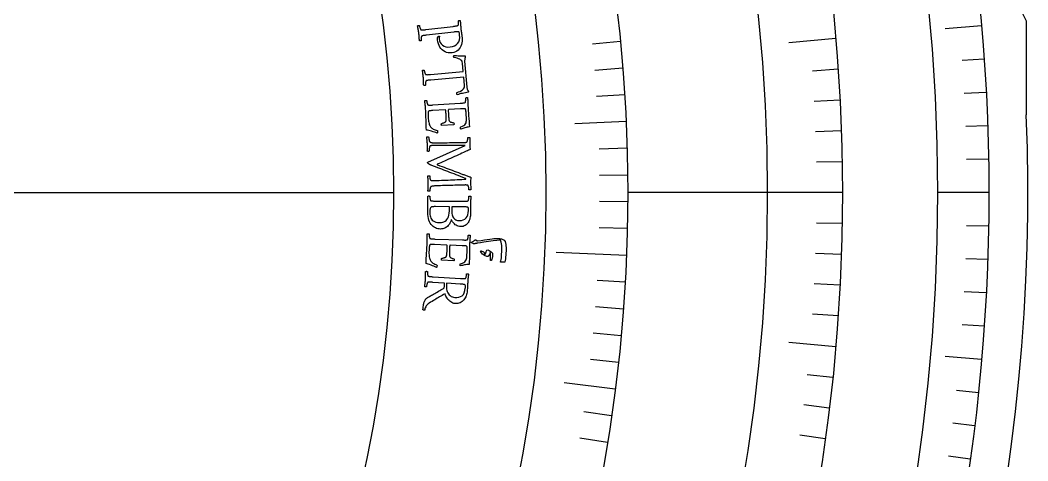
# Model space of a CAD drawing. Header units: millimetres. Extents: x -65 to 65, y -65 to 75.
# Drawn here: x 31.44 to 65, y -8.92 to 5.74 of the extents above; entities that cross this region are included whole.
import ezdxf

# ---------------------------------------------------------------- set-up
doc = ezdxf.new("R2010")
doc.units = ezdxf.units.MM
for name, color, linetype in [('CUT_OUTER', 1, 'Continuous'), ('ENGRAVE', 7, 'Continuous'), ('ENGRAVE_FINE', 8, 'Continuous'), ('TEXT', 5, 'Continuous')]:
    doc.layers.add(name, color=color, linetype=linetype)

msp = doc.modelspace()

# ---------------------------------------------------------------- linework, layer by layer
at = {"layer": 'CUT_OUTER'}
msp.add_lwpolyline([(64.7032, 6.2017), (64.9464, 5.7147), (64.9478, 5.7115), (64.948, 5.7081), (64.948, 2.5918)], dxfattribs=at)
msp.add_arc((-0.0001, -0.0002), 64.9998, 178.916906, 2.285404, dxfattribs=at)
at = {"layer": 'ENGRAVE'}
for points in [[(63.4576, 5.5518), (62.2435, 5.4456)], [(58.6012, 5.1269), (57.0341, 4.9898)], [(51.6207, 2.3675), (49.9065, 2.2889)], [(-43.875, 0), (43.875, 0)], [(58.825, 0), (51.675, 0)], [(63.7, 0), (61.9938, 0)], [(51.6328, -2.0889), (49.2947, -1.9943)], [(58.6012, -5.1269), (57.0341, -4.9898)], [(63.4576, -5.5518), (62.2435, -5.4456)], [(51.2592, -6.5423), (49.557, -6.3251)]]:
    msp.add_lwpolyline(points, dxfattribs=at)
for radius in [63.7, 63.7, 61.9938, 58.825, 58.825, 56.3225, 51.675, 51.675, 48.945, 43.875, 43.875]:
    msp.add_circle((0, 0), radius, dxfattribs=at)
at = {"layer": 'ENGRAVE_FINE'}
for points in [[(51.4297, 5.0288), (50.4982, 4.9377)], [(63.5448, 4.4435), (62.8154, 4.3925)], [(51.5086, 4.1434), (50.5756, 4.0683)], [(58.6817, 4.1034), (57.8258, 4.0436)], [(51.5723, 3.2562), (50.6382, 3.1972)], [(58.7444, 3.0787), (57.8876, 3.0338)], [(63.6127, 3.3338), (62.8825, 3.2955)], [(58.7892, 2.053), (57.9317, 2.023)], [(63.6612, 2.2231), (62.9304, 2.1976)], [(51.6539, 1.4776), (50.7183, 1.4508)], [(58.816, 1.0266), (57.9582, 1.0117)], [(63.6903, 1.1117), (62.9592, 1.099)], [(51.6717, 0.5867), (50.7357, 0.5761)], [(51.6741, -0.3048), (50.7381, -0.2993)], [(51.6611, -1.1967), (50.7254, -1.1751)], [(58.816, -1.0266), (57.9582, -1.0117)], [(63.6903, -1.1117), (62.9592, -1.099)], [(58.7892, -2.053), (57.9317, -2.023)], [(63.6612, -2.2231), (62.9304, -2.1976)], [(51.589, -2.9809), (50.6545, -2.9269)], [(58.7444, -3.0787), (57.8876, -3.0338)], [(63.6127, -3.3338), (62.8825, -3.2955)], [(51.5297, -3.8725), (50.5963, -3.8023)], [(58.6817, -4.1034), (57.8258, -4.0436)], [(51.455, -4.7634), (50.523, -4.6772)], [(63.5448, -4.4435), (62.8154, -4.3925)], [(51.3648, -5.6535), (50.4344, -5.5511)], [(58.5028, -6.1489), (57.6495, -6.0592)], [(63.351, -6.6585), (62.6238, -6.582)], [(51.1381, -7.4297), (50.2118, -7.2952)], [(58.3865, -7.169), (57.5349, -7.0644)], [(63.2252, -7.7631), (62.4994, -7.674)], [(51.0016, -8.3154), (50.0778, -8.1648)], [(58.2525, -8.1869), (57.4029, -8.0674)], [(63.0801, -8.8653), (62.3559, -8.7636)]]:
    msp.add_lwpolyline(points, dxfattribs=at)
at = {"layer": 'TEXT'}
for points in [[(45.8204, 4.6514), (45.7574, 4.6488), (45.6976, 4.6541), (45.641, 4.6672), (45.5876, 4.6881), (45.5382, 4.7161), (45.4937, 4.7505), (45.454, 4.7914), (45.4191, 4.8387), (45.3896, 4.8917), (45.3664, 4.9496), (45.3493, 5.0124), (45.3384, 5.0802), (45.3376, 5.0897), (45.3372, 5.1007), (45.3372, 5.1131), (45.3376, 5.1269), (45.3385, 5.1407), (45.3401, 5.1533), (45.3424, 5.1646), (45.3455, 5.1745), (45.3478, 5.1775), (45.351, 5.1818), (45.355, 5.1873), (45.3599, 5.194), (45.3657, 5.2005), (45.3727, 5.2054), (45.3808, 5.2089), (45.3901, 5.2108), (45.3957, 5.2107), (45.3997, 5.2091), (45.4018, 5.2059), (45.4023, 5.201), (45.401, 5.1918), (45.3997, 5.1824), (45.3982, 5.1726), (45.3967, 5.1625), (45.3955, 5.1521), (45.395, 5.1412), (45.3952, 5.1298), (45.3962, 5.1179), (45.4086, 5.0562), (45.4311, 5.0009), (45.4638, 4.952), (45.5067, 4.9094), (45.5587, 4.8759), (45.6186, 4.8544), (45.6865, 4.8448), (45.7624, 4.8473), (45.8378, 4.8609), (45.904, 4.8848), (45.9611, 4.919), (46.009, 4.9636), (46.0457, 5.0185), (46.069, 5.0836), (46.0789, 5.1588), (46.0754, 5.2442), (46.074, 5.2556), (46.072, 5.2696), (46.0694, 5.2861), (46.0662, 5.3054), (46.0621, 5.3236), (46.0569, 5.3374), (46.0506, 5.3466), (46.0431, 5.3513), (46.0311, 5.3539), (46.0158, 5.3552), (45.9972, 5.3551), (45.9753, 5.3536), (45.9516, 5.3513), (45.9279, 5.3489), (45.904, 5.3463), (45.88, 5.3436), (44.9703, 5.2377), (44.9467, 5.2348), (44.9239, 5.232), (44.9019, 5.2291), (44.8808, 5.2261), (44.8611, 5.2228), (44.8434, 5.2188), (44.8277, 5.214), (44.8141, 5.2085), (44.8092, 5.2041), (44.805, 5.1964), (44.8014, 5.1855), (44.7984, 5.1715), (44.7962, 5.1556), (44.7947, 5.1394), (44.7938, 5.1229), (44.7938, 5.106), (44.7941, 5.0903), (44.7945, 5.0773), (44.7951, 5.0668), (44.7958, 5.059), (44.7909, 5.0555), (44.7843, 5.0525), (44.776, 5.05), (44.766, 5.048), (44.7559, 5.0469), (44.7473, 5.0472), (44.7401, 5.0489), (44.7345, 5.0521), (44.733, 5.0845), (44.7314, 5.1162), (44.7297, 5.1473), (44.7279, 5.1776), (44.7259, 5.2078), (44.7234, 5.2383), (44.7203, 5.2692), (44.7169, 5.3004), (44.713, 5.3308), (44.7088, 5.3613), (44.7041, 5.3918), (44.6989, 5.4224), (44.6934, 5.4533), (44.6877, 5.4845), (44.6818, 5.5161), (44.6757, 5.5482), (44.6804, 5.5525), (44.687, 5.5559), (44.6953, 5.5582), (44.7054, 5.5595), (44.7156, 5.5599), (44.7242, 5.5594), (44.7313, 5.558), (44.7369, 5.5558), (44.7381, 5.548), (44.74, 5.5377), (44.7426, 5.5249), (44.7459, 5.5095), (44.75, 5.4931), (44.7546, 5.4771), (44.7599, 5.4613), (44.7659, 5.446), (44.7721, 5.4326), (44.7781, 5.423), (44.784, 5.417), (44.7897, 5.4147), (44.8042, 5.4125), (44.8205, 5.4116), (44.8387, 5.4118), (44.8586, 5.4131), (44.8798, 5.4152), (44.9019, 5.4175), (44.9247, 5.4201), (44.9483, 5.4228), (45.8598, 5.5328), (45.8835, 5.5357), (45.9065, 5.5387), (45.9288, 5.5418), (45.9504, 5.5449), (45.9705, 5.5484), (45.9885, 5.5526), (46.0044, 5.5575), (46.018, 5.5632), (46.0238, 5.567), (46.0283, 5.5744), (46.0315, 5.5854), (46.0335, 5.6002), (46.0346, 5.6169), (46.0352, 5.6338), (46.0354, 5.6509), (46.0351, 5.6683), (46.0346, 5.6844), (46.034, 5.6979), (46.0333, 5.7086), (46.0325, 5.7167), (46.0373, 5.7203), (46.0438, 5.7234), (46.0521, 5.7261), (46.0621, 5.7283), (46.0722, 5.7295), (46.0808, 5.7292), (46.088, 5.7274), (46.0937, 5.7243), (46.0966, 5.6908), (46.0994, 5.6578), (46.1019, 5.6251), (46.1042, 5.5929), (46.1066, 5.561), (46.1094, 5.5292), (46.1126, 5.4976), (46.1161, 5.4663), (46.1201, 5.4333), (46.1246, 5.399), (46.1294, 5.3635), (46.1346, 5.3268), (46.14, 5.2882), (46.1455, 5.2468), (46.1509, 5.2028), (46.1562, 5.156), (46.1598, 5.0982), (46.1576, 5.041), (46.1496, 4.9845), (46.1357, 4.9286), (46.1161, 4.8753), (46.0909, 4.8262), (46.0601, 4.7814), (46.0237, 4.7408), (45.9816, 4.7064), (45.9336, 4.6801), (45.8799, 4.6618), (45.8204, 4.6514)], [(46.3146, 3.5141), (46.3164, 3.4997), (46.3197, 3.4834), (46.3245, 3.4653), (46.3308, 3.4453), (46.3377, 3.4258), (46.344, 3.409), (46.3498, 3.3951), (46.3552, 3.3839), (46.3597, 3.3759), (46.3629, 3.3692), (46.365, 3.3638), (46.3658, 3.3598), (46.3658, 3.3563), (46.3652, 3.3524), (46.3642, 3.3482), (46.3625, 3.3438), (46.314, 3.3344), (46.2662, 3.3247), (46.2194, 3.3146), (46.1733, 3.3042), (46.1282, 3.2935), (46.0839, 3.2824), (46.0404, 3.271), (45.9978, 3.2592), (45.9953, 3.2617), (45.9924, 3.265), (45.9892, 3.2691), (45.9857, 3.274), (45.9825, 3.2797), (45.9804, 3.286), (45.9794, 3.2929), (45.9794, 3.3004), (45.9793, 3.3116), (45.9807, 3.3207), (45.9836, 3.3276), (45.9881, 3.3324), (46.0408, 3.3493), (46.0886, 3.3695), (46.1315, 3.393), (46.1694, 3.4198), (46.2, 3.4499), (46.2209, 3.4833), (46.2322, 3.5199), (46.2338, 3.5598), (46.2116, 3.8375), (45.119, 3.7468), (45.0953, 3.7447), (45.0724, 3.7426), (45.0503, 3.7404), (45.0291, 3.7382), (45.0093, 3.7355), (44.9915, 3.7321), (44.9757, 3.7278), (44.9619, 3.7227), (44.9569, 3.7185), (44.9524, 3.711), (44.9484, 3.7002), (44.945, 3.6863), (44.9423, 3.6705), (44.9402, 3.6543), (44.9388, 3.6379), (44.9382, 3.621), (44.938, 3.6053), (44.938, 3.5923), (44.9382, 3.5818), (44.9386, 3.574), (44.9337, 3.5706), (44.927, 3.5678), (44.9186, 3.5656), (44.9085, 3.5639), (44.8984, 3.5632), (44.8898, 3.5638), (44.8827, 3.5657), (44.8772, 3.5691), (44.8767, 3.6015), (44.8762, 3.6333), (44.8755, 3.6643), (44.8748, 3.6947), (44.8737, 3.7249), (44.8722, 3.7555), (44.8702, 3.7865), (44.8678, 3.8178), (44.8649, 3.8484), (44.8617, 3.8792), (44.8579, 3.9102), (44.8538, 3.9415), (44.8493, 3.973), (44.8446, 4.0047), (44.8397, 4.0367), (44.8346, 4.069), (44.8395, 4.0732), (44.8461, 4.0763), (44.8545, 4.0784), (44.8646, 4.0794), (44.8749, 4.0794), (44.8835, 4.0786), (44.8906, 4.077), (44.896, 4.0746), (44.8969, 4.0667), (44.8985, 4.0561), (44.9008, 4.0429), (44.9036, 4.027), (44.9072, 4.01), (44.9113, 3.9934), (44.9161, 3.9773), (44.9216, 3.9617), (44.9273, 3.9481), (44.933, 3.9383), (44.9387, 3.9321), (44.9443, 3.9297), (44.9588, 3.927), (44.9751, 3.9255), (44.9932, 3.9251), (45.0131, 3.9258), (45.0344, 3.9272), (45.0565, 3.9288), (45.0794, 3.9306), (45.1032, 3.9326), (46.1954, 4.0278), (46.17, 4.3098), (46.1616, 4.3487), (46.1443, 4.3829), (46.118, 4.4123), (46.0827, 4.4368), (46.0408, 4.457), (45.9946, 4.4733), (45.944, 4.4858), (45.8891, 4.4945), (45.8839, 4.4985), (45.8798, 4.5048), (45.8769, 4.5135), (45.8751, 4.5245), (45.8738, 4.5319), (45.8737, 4.5387), (45.8748, 4.5449), (45.877, 4.5505), (45.8796, 4.5555), (45.8821, 4.5597), (45.8844, 4.5633), (45.8865, 4.5661), (45.9305, 4.5617), (45.9752, 4.558), (46.0207, 4.5549), (46.067, 4.5525), (46.1141, 4.5505), (46.162, 4.5489), (46.2106, 4.5476), (46.2601, 4.5466), (46.2624, 4.5409), (46.2637, 4.5346), (46.2642, 4.5275), (46.2638, 4.5199), (46.2628, 4.5123), (46.2616, 4.5055), (46.2602, 4.4996), (46.2585, 4.4944), (46.2552, 4.4829), (46.2519, 4.4692), (46.2486, 4.4534), (46.2454, 4.4355), (46.2428, 4.4172), (46.2413, 4.4003), (46.2409, 4.3848), (46.2416, 4.3707)], [(46.3485, 2.896), (46.3539, 2.8166), (46.3601, 2.7333), (46.3672, 2.6461), (46.3752, 2.555), (46.3831, 2.4624), (46.3899, 2.3709), (46.3957, 2.2805), (46.4004, 2.1912), (46.3609, 2.1832), (46.323, 2.1746), (46.2868, 2.1651), (46.2523, 2.155), (46.2183, 2.1445), (46.1838, 2.1344), (46.1487, 2.1245), (46.1131, 2.1149), (46.1079, 2.1212), (46.1041, 2.1296), (46.1016, 2.14), (46.1003, 2.1524), (46.1007, 2.1652), (46.1031, 2.1749), (46.1076, 2.1812), (46.1142, 2.1844), (46.1723, 2.2069), (46.2183, 2.2325), (46.2523, 2.2612), (46.2743, 2.2931), (46.288, 2.3278), (46.2971, 2.3651), (46.3017, 2.4049), (46.3016, 2.4474), (46.2913, 2.6358), (46.2908, 2.644), (46.2899, 2.6549), (46.2888, 2.6686), (46.2874, 2.6851), (46.2856, 2.7027), (46.2834, 2.7198), (46.2809, 2.7362), (46.2779, 2.7521), (46.2745, 2.7659), (46.2704, 2.7764), (46.2657, 2.7834), (46.2604, 2.787), (46.2484, 2.7893), (46.2348, 2.7908), (46.2196, 2.7915), (46.2028, 2.7914), (46.185, 2.7908), (46.167, 2.7901), (46.1487, 2.7892), (46.1302, 2.7882), (46.1229, 2.7877), (46.1165, 2.7873), (46.1108, 2.787), (46.106, 2.7867), (45.7061, 2.7625), (45.7022, 2.7605), (45.6993, 2.7549), (45.6975, 2.7458), (45.6968, 2.7331), (45.6967, 2.7182), (45.697, 2.7025), (45.6975, 2.686), (45.6984, 2.6687), (45.7048, 2.5558), (45.7072, 2.5192), (45.7097, 2.4869), (45.7126, 2.459), (45.7158, 2.4353), (45.7198, 2.4153), (45.725, 2.3983), (45.7313, 2.3843), (45.7389, 2.3732), (45.7481, 2.3642), (45.7591, 2.3565), (45.772, 2.3499), (45.7867, 2.3445), (45.8038, 2.3397), (45.8236, 2.3347), (45.8462, 2.3296), (45.8715, 2.3244), (45.8784, 2.3219), (45.8835, 2.3161), (45.8869, 2.3068), (45.8885, 2.294), (45.8884, 2.2816), (45.8869, 2.2711), (45.8838, 2.2624), (45.8793, 2.2557), (45.4747, 2.2358), (45.4706, 2.2411), (45.4675, 2.2487), (45.4654, 2.2585), (45.4642, 2.2706), (45.4646, 2.2826), (45.467, 2.2923), (45.4714, 2.2995), (45.4779, 2.3044), (45.5062, 2.3133), (45.5303, 2.3212), (45.5501, 2.3282), (45.5657, 2.3343), (45.5781, 2.3398), (45.5883, 2.3449), (45.5963, 2.3496), (45.6022, 2.3539), (45.6067, 2.3582), (45.6108, 2.363), (45.6144, 2.3681), (45.6177, 2.3736), (45.6213, 2.3811), (45.6241, 2.3922), (45.6261, 2.4068), (45.6271, 2.425), (45.6275, 2.4455), (45.6276, 2.4669), (45.6273, 2.4893), (45.6268, 2.5126), (45.6259, 2.5361), (45.625, 2.5588), (45.624, 2.5809), (45.6228, 2.6022), (45.6219, 2.6171), (45.6208, 2.6329), (45.6195, 2.6496), (45.618, 2.6674), (45.6163, 2.6849), (45.6143, 2.7013), (45.6122, 2.7163), (45.6099, 2.7301), (45.607, 2.7416), (45.6034, 2.7497), (45.5991, 2.7544), (45.594, 2.7558), (45.1852, 2.731), (45.1827, 2.7309), (45.1797, 2.7307), (45.1762, 2.7305), (45.172, 2.7303), (45.1556, 2.7292), (45.1369, 2.7279), (45.116, 2.7262), (45.093, 2.7244), (45.0715, 2.7221), (45.0553, 2.7191), (45.0443, 2.7155), (45.0386, 2.7112), (45.0324, 2.6993), (45.0277, 2.6862), (45.0246, 2.672), (45.0231, 2.6567), (45.0228, 2.6385), (45.0231, 2.6159), (45.024, 2.5888), (45.0256, 2.5572), (45.0313, 2.4547), (45.0343, 2.4167), (45.0392, 2.379), (45.046, 2.3418), (45.0546, 2.3049), (45.065, 2.2701), (45.0767, 2.2392), (45.0899, 2.2122), (45.1045, 2.1891), (45.1228, 2.1662), (45.1443, 2.1461), (45.1692, 2.1289), (45.1973, 2.1146), (45.2277, 2.1019), (45.2594, 2.0895), (45.2922, 2.0774), (45.3263, 2.0656), (45.3322, 2.0623), (45.3367, 2.0562), (45.3395, 2.0472), (45.3409, 2.0354), (45.3409, 2.0173), (45.3391, 2.0023), (45.3355, 1.9906), (45.33, 1.9821), (45.2847, 1.9959), (45.2379, 2.0102), (45.1897, 2.0252), (45.1401, 2.0407), (45.0917, 2.055), (45.0469, 2.0663), (45.0059, 2.0746), (44.9686, 2.0799), (44.9648, 2.1658), (44.9615, 2.2515), (44.9585, 2.3369), (44.9559, 2.4221), (44.953, 2.5099), (44.9491, 2.6031), (44.9441, 2.7017), (44.938, 2.8057), (44.9355, 2.8418), (44.9327, 2.8759), (44.9296, 2.9081), (44.9262, 2.9383), (44.9228, 2.9679), (44.9198, 2.998), (44.9171, 3.0287), (44.9148, 3.06), (44.9197, 3.0641), (44.9264, 3.0671), (44.9349, 3.069), (44.945, 3.0697), (44.9552, 3.0695), (44.9638, 3.0685), (44.9709, 3.0668), (44.9763, 3.0642), (44.977, 3.0563), (44.9784, 3.0457), (44.9803, 3.0324), (44.9828, 3.0165), (44.986, 2.9994), (44.9898, 2.9827), (44.9942, 2.9665), (44.9993, 2.9508), (45.0048, 2.9371), (45.0102, 2.9271), (45.0157, 2.9208), (45.0213, 2.9183), (45.0357, 2.9153), (45.0519, 2.9134), (45.0701, 2.9126), (45.09, 2.9128), (45.1113, 2.9137), (45.1335, 2.9148), (45.1564, 2.9161), (45.1802, 2.9176), (46.0963, 2.9767), (46.1202, 2.9783), (46.1433, 2.98), (46.1657, 2.9818), (46.1874, 2.9837), (46.2078, 2.9861), (46.226, 2.9893), (46.242, 2.9934), (46.256, 2.9983), (46.262, 3.0017), (46.2669, 3.0088), (46.2707, 3.0197), (46.2735, 3.0343), (46.2755, 3.051), (46.2771, 3.0681), (46.2782, 3.0855), (46.2789, 3.1034), (46.2792, 3.12), (46.2793, 3.1338), (46.2792, 3.1448), (46.2788, 3.1529), (46.2838, 3.1563), (46.2905, 3.1591), (46.2989, 3.1613), (46.309, 3.1629), (46.3192, 3.1635), (46.3278, 3.1627), (46.3348, 3.1606), (46.3403, 3.1571), (46.3414, 3.1235), (46.3424, 3.0901), (46.3431, 3.0571), (46.3437, 3.0243), (46.3443, 2.9917), (46.3454, 2.9595), (46.3468, 2.9276), (46.3485, 2.896)], [(46.411, 1.6105), (46.4121, 1.5832), (46.4136, 1.5576), (46.4155, 1.5338), (46.4176, 1.5116), (46.4199, 1.4907), (46.422, 1.4707), (46.4239, 1.4514), (46.4256, 1.433), (46.4021, 1.4241), (46.3729, 1.412), (46.3379, 1.3968), (46.2973, 1.3786), (46.2519, 1.3579), (46.2025, 1.3354), (46.1492, 1.3112), (46.0919, 1.2853), (46.0317, 1.258), (45.9698, 1.2298), (45.9061, 1.2006), (45.8406, 1.1705), (45.7742, 1.14), (45.708, 1.11), (45.6419, 1.0803), (45.5759, 1.051), (45.5111, 1.0225), (45.4486, 0.9952), (45.3884, 0.9691), (45.3305, 0.9443), (45.3286, 0.9428), (45.3273, 0.9409), (45.3265, 0.9384), (45.3263, 0.9354), (45.3269, 0.9324), (45.3286, 0.9299), (45.3314, 0.9281), (45.3353, 0.9268), (45.4153, 0.8973), (45.4914, 0.8693), (45.5634, 0.8428), (45.6313, 0.8178), (45.6973, 0.7934), (45.7632, 0.7689), (45.8291, 0.7441), (45.895, 0.7191), (45.9626, 0.6933), (46.0337, 0.6663), (46.1082, 0.638), (46.1861, 0.6084), (46.2121, 0.5985), (46.2392, 0.5883), (46.2675, 0.5779), (46.2968, 0.5672), (46.3256, 0.5567), (46.3526, 0.5471), (46.3776, 0.5383), (46.4007, 0.5302), (46.42, 0.5236), (46.4338, 0.5188), (46.4421, 0.5159), (46.4449, 0.515), (46.4425, 0.4645), (46.4409, 0.4187), (46.44, 0.3778), (46.4399, 0.3416), (46.4402, 0.3115), (46.4408, 0.2795), (46.4417, 0.2457), (46.4429, 0.21), (46.4441, 0.1755), (46.4453, 0.145), (46.4465, 0.1187), (46.4476, 0.0964), (46.4439, 0.0952), (46.4372, 0.0941), (46.4274, 0.093), (46.4146, 0.0918), (46.4021, 0.0908), (46.3932, 0.0901), (46.3878, 0.0896), (46.386, 0.0895), (46.3857, 0.0986), (46.3849, 0.11), (46.3835, 0.1238), (46.3815, 0.1401), (46.379, 0.1573), (46.3759, 0.174), (46.3722, 0.1904), (46.368, 0.2063), (46.3634, 0.2205), (46.3585, 0.2315), (46.3534, 0.2395), (46.348, 0.2444), (46.3398, 0.2474), (46.3304, 0.2499), (46.3199, 0.2518), (46.3083, 0.2532), (46.2965, 0.2541), (46.2852, 0.2547), (46.2745, 0.2551), (46.2643, 0.2552), (46.2332, 0.2539), (46.195, 0.2525), (46.1496, 0.2512), (46.097, 0.2498), (46.0392, 0.2483), (45.9779, 0.2466), (45.9131, 0.2448), (45.845, 0.2428), (45.7753, 0.2408), (45.706, 0.2388), (45.6371, 0.2368), (45.5687, 0.2348), (45.5024, 0.2328), (45.4399, 0.2311), (45.3813, 0.2295), (45.3265, 0.228), (45.2961, 0.2266), (45.2666, 0.225), (45.2378, 0.2231), (45.2099, 0.2209), (45.1835, 0.2179), (45.1593, 0.2135), (45.1373, 0.2078), (45.1175, 0.2007), (45.1103, 0.1958), (45.1041, 0.1876), (45.0988, 0.1761), (45.0946, 0.1613), (45.091, 0.1448), (45.0881, 0.1282), (45.0856, 0.1115), (45.0837, 0.0946), (45.0823, 0.0793), (45.0813, 0.067), (45.0807, 0.058), (45.0805, 0.052), (45.0725, 0.0483), (45.0637, 0.0457), (45.0543, 0.0444), (45.0442, 0.0443), (45.0348, 0.045), (45.0274, 0.0457), (45.0221, 0.0466), (45.0189, 0.0476), (45.021, 0.079), (45.0229, 0.11), (45.0247, 0.1407), (45.0263, 0.1709), (45.0276, 0.2015), (45.0285, 0.2333), (45.0289, 0.2664), (45.0289, 0.3007), (45.0284, 0.3366), (45.0276, 0.37), (45.0263, 0.4009), (45.0246, 0.4294), (45.0226, 0.4579), (45.0204, 0.4888), (45.018, 0.5222), (45.0154, 0.558), (45.0187, 0.5592), (45.0242, 0.5603), (45.0319, 0.5615), (45.0418, 0.5627), (45.0522, 0.5634), (45.0616, 0.563), (45.0699, 0.5614), (45.0771, 0.5588), (45.0774, 0.5513), (45.0781, 0.5419), (45.0793, 0.5306), (45.0809, 0.5173), (45.0828, 0.5032), (45.085, 0.489), (45.0875, 0.4748), (45.0903, 0.4606), (45.0933, 0.4474), (45.0963, 0.4361), (45.0995, 0.4267), (45.1028, 0.4192), (45.1077, 0.4142), (45.1156, 0.4101), (45.1265, 0.4067), (45.1404, 0.4043), (45.1553, 0.4025), (45.169, 0.4012), (45.1817, 0.4005), (45.1933, 0.4004), (45.2063, 0.4006), (45.221, 0.4012), (45.2376, 0.402), (45.256, 0.4031), (45.2743, 0.4042), (45.2909, 0.4051), (45.3057, 0.4056), (45.3187, 0.4059), (45.3961, 0.4088), (45.4719, 0.4116), (45.5463, 0.4145), (45.6191, 0.4174), (45.6916, 0.4203), (45.7649, 0.4232), (45.8391, 0.4261), (45.914, 0.429), (45.9909, 0.4321), (46.0706, 0.4355), (46.1532, 0.4392), (46.2387, 0.4432), (46.2427, 0.4436), (46.248, 0.4444), (46.2547, 0.4459), (46.2628, 0.448), (46.2705, 0.4507), (46.276, 0.4542), (46.2792, 0.4586), (46.2803, 0.4638), (46.2793, 0.4662), (46.2764, 0.4688), (46.2715, 0.4717), (46.2648, 0.4749), (46.1834, 0.507), (46.105, 0.5378), (46.0297, 0.5672), (45.9573, 0.5953), (45.8871, 0.6226), (45.8182, 0.6493), (45.7504, 0.6756), (45.6839, 0.7014), (45.6177, 0.727), (45.551, 0.7526), (45.4837, 0.7783), (45.4158, 0.804), (45.3463, 0.8302), (45.2741, 0.8572), (45.1994, 0.885), (45.1219, 0.9137), (45.1164, 0.9164), (45.1086, 0.9205), (45.0986, 0.9259), (45.0863, 0.9326), (45.0731, 0.9401), (45.0604, 0.9476), (45.0481, 0.9554), (45.0361, 0.9632), (45.0257, 0.971), (45.0179, 0.9784), (45.0127, 0.9854), (45.0102, 0.9921), (45.0094, 0.9947), (45.0095, 0.9981), (45.0103, 1.0024), (45.012, 1.0074), (45.013, 1.0086), (45.0136, 1.0097), (45.014, 1.0108), (45.0141, 1.0119), (46.2537, 1.5736), (46.1827, 1.5724), (46.1105, 1.5715), (46.0373, 1.5708), (45.963, 1.5704), (45.8887, 1.57), (45.8154, 1.5695), (45.7433, 1.5689), (45.6723, 1.5682), (45.6035, 1.5675), (45.5382, 1.5669), (45.4763, 1.5664), (45.4179, 1.5661), (45.364, 1.5658), (45.3155, 1.5656), (45.2725, 1.5654), (45.2351, 1.5653), (45.2043, 1.5652), (45.1814, 1.565), (45.1663, 1.5649), (45.1591, 1.5648), (45.1512, 1.5644), (45.1429, 1.5637), (45.1342, 1.5627), (45.1251, 1.5615), (45.1161, 1.5599), (45.1079, 1.5581), (45.1003, 1.5561), (45.0934, 1.5538), (45.0863, 1.5483), (45.0802, 1.5388), (45.075, 1.5255), (45.0707, 1.5082), (45.0673, 1.4889), (45.0646, 1.4695), (45.0625, 1.4499), (45.0611, 1.4303), (45.0603, 1.4125), (45.0597, 1.3985), (45.0594, 1.3884), (45.0593, 1.3821), (45.0541, 1.3783), (45.0469, 1.3757), (45.0377, 1.3745), (45.0265, 1.3746), (45.0156, 1.3753), (45.0072, 1.3762), (45.0013, 1.3771), (44.9978, 1.3781), (44.999, 1.4087), (45.0001, 1.4371), (45.0011, 1.4633), (45.002, 1.4873), (45.0027, 1.5118), (45.0028, 1.5392), (45.0023, 1.5696), (45.0014, 1.603), (44.9999, 1.6386), (44.9981, 1.6711), (44.9959, 1.7007), (44.9935, 1.7272), (44.9907, 1.7537), (44.9877, 1.7832), (44.9844, 1.8157), (44.9808, 1.8511), (44.9841, 1.8524), (44.9895, 1.8537), (44.9972, 1.8551), (45.007, 1.8566), (45.0175, 1.8576), (45.0268, 1.8574), (45.0352, 1.8561), (45.0424, 1.8537), (45.043, 1.8456), (45.0443, 1.8343), (45.0463, 1.82), (45.0489, 1.8026), (45.0521, 1.7836), (45.0559, 1.7648), (45.0602, 1.7462), (45.065, 1.7277), (45.0704, 1.7111), (45.0761, 1.6981), (45.0822, 1.6886), (45.0888, 1.6827), (45.1002, 1.6762), (45.1121, 1.671), (45.1243, 1.6672), (45.1368, 1.6648), (45.1502, 1.6632), (45.1647, 1.662), (45.1805, 1.6611), (45.1976, 1.6604), (45.2935, 1.6607), (45.3876, 1.6611), (45.4797, 1.6615), (45.5698, 1.662), (45.6568, 1.6625), (45.7391, 1.6631), (45.817, 1.6639), (45.8903, 1.6647), (45.958, 1.6656), (46.0191, 1.6663), (46.0736, 1.667), (46.1215, 1.6675), (46.1615, 1.668), (46.1922, 1.6684), (46.2138, 1.6688), (46.2261, 1.6691), (46.238, 1.6696), (46.2497, 1.6702), (46.2611, 1.671), (46.2722, 1.6719), (46.2829, 1.6732), (46.2931, 1.6751), (46.3026, 1.6778), (46.3116, 1.6812), (46.3178, 1.6854), (46.3235, 1.6931), (46.3287, 1.7043), (46.3333, 1.719), (46.3374, 1.7356), (46.3409, 1.7525), (46.3438, 1.7696), (46.3462, 1.787), (46.3479, 1.8031), (46.3491, 1.8166), (46.3497, 1.8274), (46.3498, 1.8355), (46.3516, 1.8365), (46.3571, 1.8375), (46.3664, 1.8382), (46.3794, 1.8389), (46.3925, 1.8393), (46.4022, 1.8392), (46.4085, 1.8388), (46.4114, 1.8379), (46.4112, 1.8133), (46.411, 1.7912), (46.4106, 1.7716), (46.4102, 1.7545), (46.4097, 1.7388), (46.4094, 1.723), (46.4093, 1.7072), (46.4092, 1.6915), (46.4094, 1.6746), (46.4097, 1.6554), (46.4102, 1.6341), (46.411, 1.6105)], [(46.4382, -0.6935), (46.4366, -0.7309), (46.4328, -0.7688), (46.427, -0.8073), (46.4191, -0.8462), (46.4089, -0.8846), (46.3962, -0.9212), (46.3811, -0.956), (46.3634, -0.9891), (46.343, -1.0197), (46.3195, -1.0471), (46.2929, -1.0713), (46.2631, -1.0923), (46.23, -1.1092), (46.1931, -1.1209), (46.1524, -1.1275), (46.1081, -1.1289), (46.0684, -1.1255), (46.0307, -1.1173), (45.9951, -1.1042), (45.9616, -1.0863), (45.9305, -1.0653), (45.9026, -1.0427), (45.8776, -1.0185), (45.8558, -0.9927), (45.8371, -0.9671), (45.8216, -0.9434), (45.8094, -0.9215), (45.8004, -0.9016), (45.7982, -0.899), (45.7961, -0.8981), (45.7938, -0.8989), (45.7916, -0.9014), (45.7887, -0.9221), (45.783, -0.9445), (45.7745, -0.9685), (45.7633, -0.994), (45.7493, -1.0203), (45.7326, -1.0463), (45.7134, -1.0721), (45.6915, -1.0977), (45.6672, -1.1219), (45.6406, -1.1437), (45.6116, -1.1631), (45.5804, -1.1801), (45.5472, -1.1937), (45.5121, -1.2031), (45.4752, -1.2084), (45.4365, -1.2094), (45.3912, -1.2062), (45.3476, -1.1991), (45.3058, -1.188), (45.2657, -1.173), (45.2274, -1.1532), (45.1909, -1.1275), (45.1561, -1.0961), (45.1232, -1.0589), (45.0946, -1.0169), (45.0709, -0.9691), (45.0522, -0.9155), (45.0383, -0.856), (45.0282, -0.7937), (45.0209, -0.7318), (45.0165, -0.6703), (45.0148, -0.609), (45.0187, -0.1182), (45.024, -0.1145), (45.0309, -0.112), (45.0394, -0.1107), (45.0496, -0.1106), (45.0598, -0.1115), (45.0683, -0.1131), (45.0752, -0.1154), (45.0804, -0.1184), (45.0806, -0.1263), (45.0812, -0.1369), (45.0821, -0.1503), (45.0835, -0.1664), (45.0855, -0.1837), (45.0881, -0.2006), (45.0914, -0.2171), (45.0953, -0.2331), (45.0998, -0.2471), (45.1046, -0.2575), (45.1096, -0.2641), (45.115, -0.2671), (45.1291, -0.2711), (45.1452, -0.2741), (45.1632, -0.2762), (45.1832, -0.2774), (45.2045, -0.278), (45.2266, -0.2785), (45.2496, -0.2788), (45.2734, -0.279), (46.1915, -0.2847), (46.2154, -0.2847), (46.2385, -0.2847), (46.261, -0.2845), (46.2828, -0.2841), (46.3033, -0.2832), (46.3217, -0.2813), (46.338, -0.2783), (46.3523, -0.2744), (46.3585, -0.2714), (46.3639, -0.2647), (46.3685, -0.2541), (46.3723, -0.2397), (46.3754, -0.2232), (46.3782, -0.2063), (46.3806, -0.189), (46.3825, -0.1712), (46.384, -0.1547), (46.3851, -0.1409), (46.3857, -0.1299), (46.3859, -0.1218), (46.3912, -0.1188), (46.3981, -0.1165), (46.4066, -0.1149), (46.4168, -0.114), (46.427, -0.1141), (46.4355, -0.1154), (46.4424, -0.1181), (46.4476, -0.1219), (46.4463, -0.1556), (46.4449, -0.1889), (46.4433, -0.2219), (46.4415, -0.2547), (46.4399, -0.2872), (46.4387, -0.3194), (46.4378, -0.3513), (46.4374, -0.3829), (46.4372, -0.4161), (46.4373, -0.4505), (46.4376, -0.4859), (46.4382, -0.5225), (46.4387, -0.561), (46.4389, -0.6024), (46.4387, -0.6466), (46.4382, -0.6935)], [(45.7364, -0.4703), (45.2697, -0.4655), (45.2609, -0.4654), (45.2501, -0.4655), (45.2373, -0.4657), (45.2223, -0.4661), (45.2066, -0.4667), (45.1912, -0.4677), (45.1763, -0.4691), (45.1617, -0.4709), (45.1487, -0.4731), (45.138, -0.4756), (45.1299, -0.4784), (45.1242, -0.4815), (45.1121, -0.4945), (45.1024, -0.5099), (45.0952, -0.5277), (45.0904, -0.5477), (45.0873, -0.57), (45.0849, -0.5944), (45.0833, -0.6208), (45.0825, -0.6492), (45.0834, -0.6895), (45.0873, -0.7294), (45.0942, -0.7689), (45.1041, -0.8081), (45.1184, -0.8456), (45.1383, -0.8801), (45.1639, -0.9115), (45.1952, -0.94), (45.2331, -0.9639), (45.2788, -0.9813), (45.3322, -0.9923), (45.3932, -0.997), (45.4336, -0.9959), (45.4735, -0.991), (45.5127, -0.9822), (45.5513, -0.9695), (45.5881, -0.9513), (45.6218, -0.926), (45.6525, -0.8935), (45.6802, -0.8538), (45.7032, -0.8056), (45.7201, -0.7473), (45.7306, -0.6792), (45.7349, -0.601)], [(45.8179, -0.4711), (45.8157, -0.6509), (45.8173, -0.6974), (45.8237, -0.7393), (45.8348, -0.7766), (45.8506, -0.8092), (45.8701, -0.8376), (45.8923, -0.8619), (45.9171, -0.8824), (45.9447, -0.8988), (45.9738, -0.9116), (46.0034, -0.9209), (46.0335, -0.9267), (46.0641, -0.9291), (46.1317, -0.9246), (46.1914, -0.9084), (46.2432, -0.8804), (46.2871, -0.8405), (46.3222, -0.7908), (46.3475, -0.7335), (46.3632, -0.6685), (46.3691, -0.5959), (46.3691, -0.5844), (46.3688, -0.5703), (46.3683, -0.5535), (46.3676, -0.534), (46.3659, -0.5154), (46.3625, -0.5011), (46.3574, -0.4912), (46.3505, -0.4856), (46.3405, -0.4824), (46.328, -0.48), (46.313, -0.4782), (46.2956, -0.4771), (46.2766, -0.4764), (46.2571, -0.4759), (46.237, -0.4755), (46.2163, -0.4752), (46.2121, -0.4751), (46.2081, -0.4751), (46.2044, -0.4751), (46.2009, -0.475), (46.1976, -0.475), (46.1943, -0.475), (46.191, -0.4749), (46.1877, -0.4749)], [(46.4086, -1.6787), (46.406, -1.7583), (46.404, -1.8418), (46.4026, -1.9293), (46.4016, -2.0208), (46.4003, -2.1137), (46.3981, -2.2054), (46.395, -2.2959), (46.3909, -2.3853), (46.3507, -2.3893), (46.3121, -2.3942), (46.2752, -2.4), (46.2398, -2.4068), (46.205, -2.4138), (46.1697, -2.4205), (46.1338, -2.4269), (46.0974, -2.4329), (46.0929, -2.4261), (46.0899, -2.4174), (46.0884, -2.4069), (46.0884, -2.3944), (46.09, -2.3816), (46.0934, -2.3723), (46.0985, -2.3664), (46.1054, -2.3639), (46.1653, -2.3472), (46.2137, -2.3262), (46.2503, -2.301), (46.2753, -2.2715), (46.2924, -2.2383), (46.3051, -2.2021), (46.3136, -2.1629), (46.3178, -2.1206), (46.326, -1.932), (46.3263, -1.9239), (46.3265, -1.913), (46.3268, -1.8992), (46.3269, -1.8826), (46.3269, -1.8649), (46.3264, -1.8477), (46.3255, -1.8311), (46.3241, -1.8151), (46.3221, -1.8009), (46.319, -1.7901), (46.3151, -1.7827), (46.3101, -1.7785), (46.2984, -1.7751), (46.285, -1.7722), (46.27, -1.7701), (46.2532, -1.7685), (46.2355, -1.7673), (46.2175, -1.7663), (46.1992, -1.7654), (46.1807, -1.7646), (46.1734, -1.7643), (46.1669, -1.7641), (46.1613, -1.7639), (46.1565, -1.7637), (45.7561, -1.7484), (45.752, -1.75), (45.7486, -1.7553), (45.746, -1.7642), (45.744, -1.7768), (45.7424, -1.7916), (45.7411, -1.8072), (45.74, -1.8237), (45.7392, -1.841), (45.7345, -1.954), (45.7332, -1.9906), (45.7326, -2.023), (45.7328, -2.0511), (45.7336, -2.075), (45.7356, -2.0953), (45.739, -2.1127), (45.744, -2.1273), (45.7505, -2.1391), (45.7587, -2.1489), (45.7689, -2.1577), (45.7811, -2.1655), (45.7952, -2.1723), (45.8117, -2.1788), (45.8309, -2.1857), (45.8529, -2.193), (45.8776, -2.2007), (45.8842, -2.2038), (45.8887, -2.2101), (45.8912, -2.2197), (45.8915, -2.2326), (45.8902, -2.2449), (45.8876, -2.2552), (45.8838, -2.2635), (45.8787, -2.2698), (45.474, -2.2498), (45.4705, -2.2441), (45.4681, -2.2363), (45.4669, -2.2263), (45.467, -2.2141), (45.4685, -2.2022), (45.4719, -2.1928), (45.477, -2.186), (45.484, -2.1818), (45.513, -2.1758), (45.5377, -2.1703), (45.5581, -2.1653), (45.5742, -2.1607), (45.5871, -2.1565), (45.5978, -2.1524), (45.6062, -2.1485), (45.6125, -2.1448), (45.6174, -2.1409), (45.6219, -2.1366), (45.6261, -2.1319), (45.6298, -2.1268), (45.6342, -2.1196), (45.6381, -2.1089), (45.6415, -2.0945), (45.6443, -2.0765), (45.6467, -2.0561), (45.6489, -2.0348), (45.6509, -2.0125), (45.6526, -1.9893), (45.6541, -1.9659), (45.6554, -1.9431), (45.6565, -1.9211), (45.6575, -1.8997), (45.658, -1.8849), (45.6585, -1.869), (45.6588, -1.8522), (45.6591, -1.8344), (45.6591, -1.8168), (45.6588, -1.8003), (45.6581, -1.7851), (45.6571, -1.7712), (45.6555, -1.7595), (45.6527, -1.7511), (45.6488, -1.7459), (45.6439, -1.7441), (45.2347, -1.7285), (45.2322, -1.7284), (45.2292, -1.7283), (45.2256, -1.7281), (45.2215, -1.728), (45.205, -1.7274), (45.1863, -1.7269), (45.1653, -1.7264), (45.1422, -1.726), (45.1206, -1.7262), (45.1042, -1.7276), (45.0929, -1.7301), (45.0868, -1.7338), (45.0795, -1.745), (45.0735, -1.7576), (45.0691, -1.7714), (45.0661, -1.7865), (45.0639, -1.8046), (45.062, -1.8271), (45.0602, -1.8542), (45.0587, -1.8858), (45.0543, -1.9884), (45.0536, -2.0265), (45.0547, -2.0644), (45.0578, -2.1022), (45.0628, -2.1397), (45.0696, -2.1753), (45.0783, -2.2072), (45.0887, -2.2354), (45.101, -2.2598), (45.1169, -2.2845), (45.1364, -2.3066), (45.1594, -2.3261), (45.1861, -2.3431), (45.2151, -2.3588), (45.2453, -2.3742), (45.2768, -2.3895), (45.3096, -2.4046), (45.3152, -2.4084), (45.319, -2.415), (45.321, -2.4242), (45.3211, -2.436), (45.3193, -2.4541), (45.3161, -2.4688), (45.3113, -2.4801), (45.3051, -2.488), (45.2613, -2.4698), (45.2162, -2.451), (45.1697, -2.4314), (45.1218, -2.4111), (45.075, -2.3921), (45.0316, -2.3764), (44.9916, -2.3641), (44.955, -2.3552), (44.9597, -2.2693), (44.9648, -2.1837), (44.9702, -2.0983), (44.9761, -2.0133), (44.9818, -1.9257), (44.9871, -1.8325), (44.9918, -1.7339), (44.996, -1.6298), (44.9971, -1.5937), (44.9977, -1.5595), (44.9977, -1.5271), (44.9973, -1.4967), (44.9968, -1.467), (44.9968, -1.4367), (44.9971, -1.4058), (44.9979, -1.3745), (45.0032, -1.3709), (45.0102, -1.3686), (45.0188, -1.3676), (45.0289, -1.3678), (45.0391, -1.369), (45.0476, -1.3708), (45.0544, -1.3733), (45.0595, -1.3764), (45.0595, -1.3843), (45.0598, -1.395), (45.0604, -1.4084), (45.0613, -1.4245), (45.0628, -1.4418), (45.0649, -1.4588), (45.0678, -1.4753), (45.0713, -1.4915), (45.0754, -1.5057), (45.0798, -1.5161), (45.0847, -1.5229), (45.0899, -1.526), (45.104, -1.5304), (45.12, -1.5339), (45.1379, -1.5365), (45.1578, -1.5382), (45.1791, -1.5394), (45.2013, -1.5405), (45.2242, -1.5415), (45.248, -1.5424), (46.1655, -1.5736), (46.1894, -1.5744), (46.2126, -1.575), (46.2351, -1.5754), (46.2569, -1.5756), (46.2774, -1.5753), (46.2958, -1.5739), (46.3122, -1.5714), (46.3265, -1.5679), (46.3328, -1.5651), (46.3384, -1.5585), (46.3433, -1.548), (46.3475, -1.5337), (46.3512, -1.5174), (46.3544, -1.5005), (46.3572, -1.4833), (46.3596, -1.4656), (46.3616, -1.449), (46.3631, -1.4353), (46.364, -1.4244), (46.3645, -1.4162), (46.3698, -1.4134), (46.3767, -1.4113), (46.3853, -1.4099), (46.3955, -1.4093), (46.4057, -1.4097), (46.4142, -1.4113), (46.421, -1.4141), (46.4261, -1.4181), (46.4239, -1.4517), (46.4215, -1.485), (46.419, -1.518), (46.4163, -1.5507), (46.4138, -1.5831), (46.4117, -1.6152), (46.4099, -1.6471), (46.4086, -1.6787)], [(46.4811, -1.6447), (46.4971, -1.6372), (46.5123, -1.6292), (46.5267, -1.6209), (46.5403, -1.6122), (46.553, -1.6029), (46.565, -1.5932), (46.5761, -1.5828), (46.5865, -1.5719), (46.5922, -1.5677), (46.5988, -1.5665), (46.6061, -1.5682), (46.6143, -1.5728), (46.6575, -1.6003), (46.6621, -1.603), (46.6661, -1.6049), (46.6694, -1.6061), (46.6719, -1.6066), (46.7917, -1.5869), (46.8999, -1.5697), (46.9965, -1.5552), (47.0816, -1.5433), (47.155, -1.5342), (47.2166, -1.528), (47.2665, -1.5246), (47.3047, -1.5242), (47.3766, -1.5265), (47.3993, -1.5286), (47.4221, -1.5317), (47.445, -1.5359), (47.4679, -1.5413), (47.4908, -1.5478), (47.5138, -1.5556), (47.5369, -1.5648), (47.56, -1.5752), (47.5933, -1.6208), (47.6134, -1.7195), (47.6201, -1.8713), (47.6128, -2.0762), (47.6077, -2.14), (47.6014, -2.199), (47.5937, -2.2532), (47.5847, -2.3024), (47.5826, -2.3068), (47.5796, -2.3099), (47.5757, -2.3117), (47.571, -2.3121), (47.5485, -2.3123), (47.528, -2.3124), (47.5096, -2.3123), (47.4931, -2.312), (47.4786, -2.3115), (47.4656, -2.3108), (47.4544, -2.31), (47.4448, -2.3089), (47.4394, -2.308), (47.4365, -2.3059), (47.436, -2.3027), (47.438, -2.2983), (47.45, -2.2644), (47.4597, -2.2205), (47.467, -2.1665), (47.472, -2.1025), (47.48, -1.9108), (47.4768, -1.7606), (47.4626, -1.6517), (47.4378, -1.5844), (47.3932, -1.583), (47.3117, -1.5894), (47.1935, -1.6034), (47.0384, -1.625), (46.8832, -1.6478), (46.7657, -1.6653), (46.686, -1.6777), (46.6442, -1.6852), (46.6327, -1.6876), (46.622, -1.6898), (46.612, -1.6919), (46.6027, -1.6938), (46.5943, -1.6956), (46.5868, -1.6972), (46.5803, -1.6987), (46.5746, -1.7), (46.5623, -1.7021), (46.5507, -1.702), (46.5396, -1.6998), (46.5292, -1.6955), (46.4745, -1.6661), (46.4708, -1.6637), (46.4684, -1.6612), (46.4673, -1.6585), (46.4675, -1.6558), (46.4696, -1.6524), (46.4725, -1.6494), (46.4764, -1.6469), (46.4811, -1.6447)], [(46.775, -1.9468), (46.7755, -1.9441), (46.7767, -1.9417), (46.7786, -1.9398), (46.7812, -1.9383), (46.7836, -1.9379), (46.786, -1.9378), (46.7887, -1.9381), (46.7915, -1.9387), (46.868, -1.9724), (46.8757, -1.9765), (46.8816, -1.9806), (46.8856, -1.9849), (46.8878, -1.9893), (46.8923, -2.0077), (46.8985, -2.0236), (46.9064, -2.0367), (46.9162, -2.0473), (46.9214, -2.0495), (46.9272, -2.047), (46.9336, -2.0398), (46.9405, -2.0279), (46.9437, -2.0199), (46.9467, -2.0116), (46.9496, -2.0031), (46.9523, -1.9942), (46.9548, -1.985), (46.9571, -1.9753), (46.9593, -1.9651), (46.9613, -1.9545), (46.9783, -1.9182), (47.0106, -1.9077), (47.0581, -1.923), (47.121, -1.9641), (47.1395, -1.9808), (47.1538, -1.9969), (47.1638, -2.0125), (47.1697, -2.0276), (47.1724, -2.044), (47.1728, -2.0665), (47.1709, -2.0952), (47.1667, -2.1299), (47.1641, -2.1476), (47.1611, -2.1644), (47.1575, -2.1803), (47.1534, -2.1952), (47.1491, -2.2092), (47.1448, -2.2222), (47.1405, -2.2344), (47.1363, -2.2456), (47.1321, -2.2524), (47.1273, -2.2572), (47.1221, -2.26), (47.1165, -2.2608), (47.1108, -2.2596), (47.1068, -2.2566), (47.1045, -2.252), (47.104, -2.2455), (47.1036, -2.2251), (47.1035, -2.202), (47.1037, -2.1761), (47.1042, -2.1476), (47.105, -2.0942), (47.1036, -2.0525), (47.1001, -2.0224), (47.0943, -2.0039), (47.0927, -2.0014), (47.0905, -2.0001), (47.0876, -1.9998), (47.0842, -2.0005), (47.082, -2.0017), (47.08, -2.004), (47.0781, -2.0074), (47.0764, -2.0119), (47.0643, -2.0537), (47.0584, -2.0712), (47.0511, -2.086), (47.0425, -2.0982), (47.0325, -2.1078), (47.0209, -2.1158), (47.0092, -2.1203), (46.9972, -2.1213), (46.985, -2.1188), (46.9033, -2.0886), (46.8411, -2.0498), (46.7984, -2.0025), (46.775, -1.9468)], [(46.3276, -3.2766), (46.3234, -3.3138), (46.3162, -3.3514), (46.3058, -3.3893), (46.2924, -3.4275), (46.2761, -3.4649), (46.2571, -3.5006), (46.2355, -3.5346), (46.2112, -3.5667), (46.1843, -3.5962), (46.1547, -3.6223), (46.1225, -3.6448), (46.0877, -3.6639), (46.0503, -3.6786), (46.0104, -3.6881), (45.968, -3.6922), (45.9232, -3.6911), (45.8853, -3.6854), (45.8483, -3.6742), (45.8124, -3.6577), (45.7774, -3.6359), (45.7441, -3.61), (45.7132, -3.5812), (45.6848, -3.5496), (45.6588, -3.5152), (45.6358, -3.4791), (45.6168, -3.4427), (45.6016, -3.406), (45.5903, -3.3688), (45.542, -3.3938), (45.4955, -3.4183), (45.4511, -3.4424), (45.4086, -3.466), (45.3671, -3.4897), (45.3257, -3.5138), (45.2844, -3.5385), (45.2431, -3.5637), (45.2008, -3.5898), (45.1563, -3.6174), (45.1096, -3.6464), (45.0607, -3.6768), (45.03, -3.6978), (45.003, -3.7201), (44.9798, -3.7436), (44.9603, -3.7684), (44.944, -3.796), (44.9304, -3.8281), (44.9194, -3.8646), (44.911, -3.9056), (44.9054, -3.9087), (44.898, -3.91), (44.8887, -3.9095), (44.8778, -3.9071), (44.8671, -3.9041), (44.8589, -3.9017), (44.8531, -3.8996), (44.8498, -3.8981), (44.8547, -3.8472), (44.8601, -3.8008), (44.866, -3.7589), (44.8725, -3.7216), (44.8793, -3.689), (44.8861, -3.6611), (44.8928, -3.6381), (44.8996, -3.6198), (44.9056, -3.6083), (44.913, -3.5946), (44.9218, -3.5789), (44.9319, -3.5611), (44.9447, -3.5425), (44.961, -3.5245), (44.9811, -3.507), (45.0049, -3.4901), (45.0163, -3.483), (45.0321, -3.4735), (45.0522, -3.4616), (45.0766, -3.4473), (45.1046, -3.431), (45.1355, -3.4133), (45.1692, -3.3941), (45.2058, -3.3735), (45.2445, -3.3517), (45.2844, -3.3291), (45.3257, -3.3058), (45.3682, -3.2817), (45.4111, -3.2574), (45.4536, -3.2336), (45.4956, -3.2103), (45.5371, -3.1875), (45.5494, -3.1775), (45.5587, -3.1635), (45.5649, -3.1453), (45.5681, -3.1231), (45.5757, -3.0104), (45.1758, -2.984), (45.1725, -2.9838), (45.1692, -2.9836), (45.166, -2.9834), (45.1627, -2.9832), (45.1594, -2.9829), (45.1561, -2.9827), (45.1528, -2.9825), (45.1495, -2.9823), (45.1291, -2.981), (45.1096, -2.9799), (45.0911, -2.9791), (45.0736, -2.9784), (45.0573, -2.9782), (45.0424, -2.9788), (45.029, -2.9802), (45.0171, -2.9823), (45.0115, -2.9858), (45.0059, -2.9925), (45.0004, -3.0026), (44.995, -3.0159), (44.9899, -3.0311), (44.9854, -3.047), (44.9816, -3.0634), (44.9785, -3.0805), (44.9759, -3.0964), (44.974, -3.1097), (44.9726, -3.1203), (44.9719, -3.1282), (44.9665, -3.1307), (44.9594, -3.1325), (44.9508, -3.1335), (44.9406, -3.1337), (44.9304, -3.1329), (44.922, -3.131), (44.9153, -3.128), (44.9104, -3.1239), (44.9147, -3.0917), (44.9189, -3.0603), (44.9228, -3.0294), (44.9266, -2.9993), (44.93, -2.9692), (44.9331, -2.9387), (44.9357, -2.9078), (44.9379, -2.8765), (44.9397, -2.8458), (44.941, -2.8149), (44.9419, -2.7837), (44.9424, -2.7521), (44.9426, -2.7203), (44.9427, -2.6882), (44.9426, -2.6559), (44.9424, -2.6232), (44.9478, -2.6198), (44.9549, -2.6176), (44.9635, -2.6168), (44.9736, -2.6174), (44.9837, -2.6188), (44.9922, -2.6209), (44.9989, -2.6236), (45.0039, -2.6268), (45.0037, -2.6347), (45.0037, -2.6454), (45.0039, -2.6588), (45.0044, -2.675), (45.0054, -2.6923), (45.007, -2.7093), (45.0094, -2.7259), (45.0125, -2.7422), (45.0162, -2.7565), (45.0204, -2.767), (45.025, -2.774), (45.0302, -2.7772), (45.0441, -2.782), (45.06, -2.7859), (45.0779, -2.789), (45.0977, -2.7913), (45.119, -2.7931), (45.1411, -2.7948), (45.164, -2.7964), (45.1877, -2.7979), (46.1042, -2.8524), (46.128, -2.8538), (46.1512, -2.8551), (46.1737, -2.8561), (46.1955, -2.857), (46.2159, -2.8572), (46.2344, -2.8563), (46.2508, -2.8543), (46.2653, -2.8512), (46.2717, -2.8485), (46.2774, -2.8421), (46.2826, -2.8318), (46.2872, -2.8176), (46.2913, -2.8014), (46.295, -2.7849), (46.2983, -2.768), (46.3011, -2.7509), (46.3035, -2.7349), (46.3054, -2.7216), (46.3066, -2.7109), (46.3073, -2.7029), (46.3127, -2.7001), (46.3197, -2.6982), (46.3283, -2.6971), (46.3385, -2.6968), (46.3487, -2.6975), (46.3571, -2.6993), (46.3638, -2.7023), (46.3688, -2.7065), (46.3657, -2.7399), (46.3624, -2.7729), (46.359, -2.8054), (46.3555, -2.8375), (46.3521, -2.8694), (46.3491, -2.9011), (46.3464, -2.9327), (46.3442, -2.9642), (46.3422, -2.9974), (46.3404, -3.0319), (46.3387, -3.0677), (46.3372, -3.1047), (46.3356, -3.1437), (46.3334, -3.1854), (46.3308, -3.2297), (46.3276, -3.2766)], [(45.9192, -3.4871), (45.9867, -3.4874), (46.0486, -3.4776), (46.1049, -3.4576), (46.1555, -3.4275), (46.1982, -3.3853), (46.2306, -3.3291), (46.2526, -3.2591), (46.2641, -3.1753), (46.2647, -3.1638), (46.2652, -3.1497), (46.2657, -3.1329), (46.266, -3.1135), (46.2654, -3.0948), (46.2627, -3.0803), (46.2582, -3.0701), (46.2517, -3.0641), (46.2404, -3.0593), (46.2255, -3.0553), (46.2072, -3.0521), (46.1854, -3.0496), (46.1617, -3.0475), (46.1379, -3.0456), (46.114, -3.0438), (46.0899, -3.0422), (45.6416, -3.0148), (45.6338, -3.1298), (45.6334, -3.1715), (45.6377, -3.2126), (45.6469, -3.253), (45.661, -3.2929), (45.6795, -3.3308), (45.702, -3.3657), (45.7287, -3.3974), (45.7594, -3.4259), (45.7939, -3.45), (45.8321, -3.4682), (45.8738, -3.4806), (45.9192, -3.4871)]]:
    msp.add_lwpolyline(points, close=True, dxfattribs=at)

doc.saveas('drawing.dxf')
